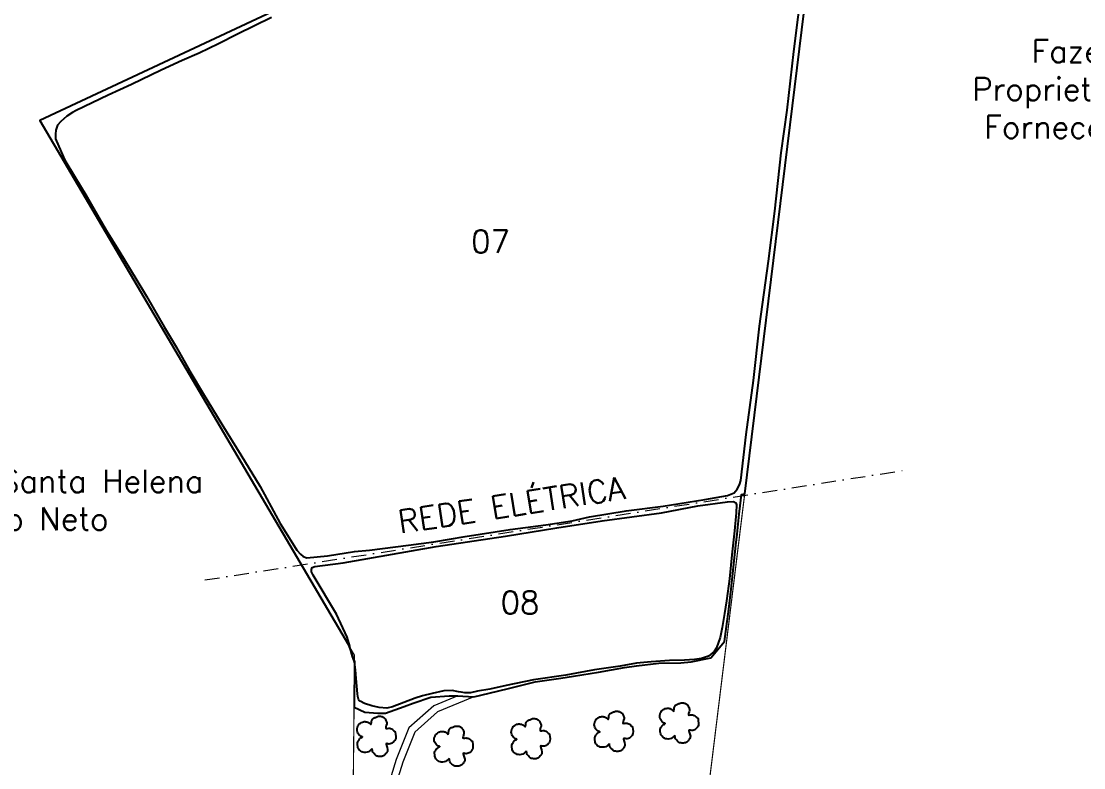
# Model space of a CAD drawing. Extents: x 744412 to 747562, y 7826855 to 7831310.
# Drawn here: x 745030 to 745942, y 7828126 to 7828767 of the extents above; entities that cross this region are included whole.
import ezdxf
from ezdxf.enums import TextEntityAlignment as Align

# ---------------------------------------------------------------- set-up
doc = ezdxf.new("R2010")
doc.units = 0
doc.header["$MEASUREMENT"] = 0
doc.linetypes.add('CONTINUO', pattern=[0])
doc.linetypes.add('DASHDOT', pattern=[25.4, 12.7, -6.35, 0, -6.35])
for name, color, linetype in [('0114001002', 1, 'Continuous'), ('0114001002007', 5, 'Continuous'), ('0114001002008', 5, 'Continuous'), ('CERCA', 56, 'CONTINUO'), ('TXT_DIVERSOS', 7, 'Continuous'), ('TXT_NUMERO_TALHOES', 7, 'Continuous')]:
    doc.layers.add(name, color=color, linetype=linetype)
for name, color, linetype, lineweight in [('ESTRADA', 1, 'Continuous', 9), ('REDE_DE_LUZ', 6, 'Continuous', 9), ('VEGETAÇÃO', 3, 'Continuous', 25)]:
    doc.layers.add(name, color=color, linetype=linetype, lineweight=lineweight)
doc.styles.add('Simplex', font='simplex.shx')
doc.styles.get("Standard").update_dxf_attribs({"font": 'arial.ttf'})
doc.linetypes.add('CERCA_5000', pattern='A,25,-10,["+",Standard,S=8,R=45,X=-1.5,Y=-4.75],-4.5', length=39.5)

msp = doc.modelspace()

# ---------------------------------------------------------------- linework, layer by layer
at = {"layer": '0114001002'}
msp.add_lwpolyline([(745342.25, 7828820.56), (745045.76, 7828681.7), (745310.49, 7828231.47), (745315.61, 7828216.79), (745315.32, 7828177.84), (745324.54, 7828173.77), (745335.78, 7828172.93), (745342.42, 7828172.92), (745358.44, 7828178.65), (745366.13, 7828181.36), (745381.13, 7828186.55), (745396.97, 7828187.66), (745404.2, 7828187.74), (745418.09, 7828186.89), (745438.51, 7828191.67), (745448.97, 7828194.19), (745470.72, 7828199.57), (745492.88, 7828202.96), (745503.77, 7828204.66), (745524.98, 7828208.01), (745547.3, 7828212.02), (745557.61, 7828213.55), (745576.75, 7828215.74), (745595.77, 7828215.89), (745604.74, 7828216.76), (745621.54, 7828220.28), (745633.31, 7828234.21), (745634.87, 7828247.34), (745636.96, 7828261.97), (745638.8, 7828279.33), (745640.85, 7828298.21), (745643.04, 7828317.02), (745644.16, 7828326.42), (745645.85, 7828343.72), (745646.6, 7828350.83), (745647.69, 7828360.63), (745650.56, 7828361.07), (745709.83, 7828843.67)], dxfattribs=at)
at = {"layer": '0114001002007'}
msp.add_lwpolyline([(745244.43, 7828770.16), (745215.4, 7828755.65), (745199.08, 7828747.42), (745182.47, 7828739.46), (745167.82, 7828733.04), (745149.68, 7828724.81), (745124.28, 7828712.39), (745104.47, 7828703.46), (745076.98, 7828690.34), (745073.77, 7828688.53), (745068.74, 7828685.46), (745063.72, 7828680.85), (745060.93, 7828677.5), (745059.39, 7828673.32), (745059.11, 7828669.97), (745059.11, 7828665.92), (745059.95, 7828663.83), (745067.26, 7828647.44), (745076.16, 7828632.35), (745085.14, 7828617.7), (745091.94, 7828605.84), (745102.49, 7828587.35), (745114.27, 7828568.6), (745128.14, 7828546.01), (745137.21, 7828530.83), (745152.29, 7828504.49), (745162.59, 7828487.4), (745174.45, 7828466.29), (745185.87, 7828447.11), (745201.83, 7828420.94), (745218.32, 7828394.69), (745234.63, 7828367.3), (745251.9, 7828335.73), (745260.97, 7828321.17), (745266.2, 7828312.71), (745269.25, 7828309.22), (745271.61, 7828307.21), (745274.92, 7828306.25), (745292.45, 7828307.91), (745315.82, 7828311.48), (745328.47, 7828312.71), (745362.05, 7828317.15), (745383.77, 7828320.03), (745410.63, 7828324.48), (745449.44, 7828330.59), (745479.79, 7828334.6), (745502.38, 7828337.82), (745517.37, 7828341.36), (745548.9, 7828346.63), (745580.7, 7828350.47), (745616.28, 7828356.24), (745635.73, 7828359.58), (745641.44, 7828361.85), (745644.14, 7828364.99), (745646.22, 7828368.73), (745647.3, 7828372.6), (745651.9, 7828412.09), (745658.04, 7828458.28), (745663.21, 7828505.17), (745670.88, 7828560.84), (745676.32, 7828603.82), (745681.77, 7828653.92), (745687.07, 7828690.62), (745692.65, 7828741), (745700.19, 7828800.02)], dxfattribs=at)
at = {"layer": '0114001002008'}
msp.add_lwpolyline([(745312.02, 7828228.66), (745311.67, 7828230.4), (745309.31, 7828238.03), (745300.26, 7828257.74), (745280.23, 7828291.22), (745278.77, 7828294.08), (745278.84, 7828296.23), (745279.47, 7828297.82), (745281.56, 7828298.84), (745305.91, 7828301.79), (745385.67, 7828315.82), (745445.25, 7828324.87), (745489.31, 7828331.8), (745528.26, 7828337.78), (745579.02, 7828344.91), (745610.37, 7828350.66), (745635.7, 7828354.27), (745640.94, 7828354.52), (745643, 7828353.32), (745643.6, 7828351.6), (745643.26, 7828344.82), (745641.8, 7828329.27), (745639.65, 7828308.83), (745637.56, 7828288.23), (745634.99, 7828269.25), (745633.11, 7828258.41), (745631.12, 7828246.36), (745629.58, 7828237.81), (745626.39, 7828228.94), (745624.24, 7828225.84), (745619.42, 7828221.8), (745613.57, 7828219.85), (745607.57, 7828218.75), (745598.79, 7828218.16), (745586.02, 7828217.94), (745570.37, 7828216.91), (745557.67, 7828215.58), (745543.65, 7828213.22), (745521.73, 7828209.9), (745506.3, 7828207.17), (745497.08, 7828205.4), (745469.18, 7828201.34), (745445.93, 7828196.69), (745431.9, 7828193.44), (745421.2, 7828191.67), (745415.15, 7828190.34), (745410.52, 7828190.15), (745407.11, 7828190.73), (745405.04, 7828191.14), (745399.56, 7828192.36), (745392.42, 7828191.92), (745382.31, 7828189.81), (745374.04, 7828187.68), (745367.91, 7828185.54), (745348.22, 7828178.18), (745343.48, 7828177.2), (745336.76, 7828177.64), (745330.56, 7828179.05), (745324.29, 7828181.19), (745320.67, 7828183.1), (745319.82, 7828183.81), (745319.2, 7828184.8), (745318.69, 7828186.98), (745318.38, 7828189.45), (745317.2, 7828202.68), (745316.67, 7828210.12), (745315.61, 7828216.79), (745313.98, 7828221.46)], close=True, dxfattribs=at)
at = {"layer": 'CERCA', "linetype": 'CERCA_5000', "const_width": 1}
msp.add_lwpolyline([(745709.9, 7828844.09), (745633.33, 7828220.89), (745570.35, 7827707.98), (745498.36, 7827708.6), (745396.51, 7827706.43), (745236.05, 7827649.1), (745234.05, 7827658.3), (745233.6, 7827725.09), (745244.68, 7827727.8), (745262.76, 7827836.89), (745298.41, 7827968.59), (745313.79, 7828025.26), (745315.77, 7828222.49), (745045.76, 7828681.7), (745342.25, 7828820.56)], dxfattribs=at)
at = {"layer": 'ESTRADA', "elevation": 721.94}
for points in [[(745404.47, 7828187.73), (745383.74, 7828179.12), (745362.47, 7828160.14), (745351.41, 7828132.88), (745340.85, 7828098.44), (745320.02, 7828016.96), (745275.99, 7827848.7), (745254.26, 7827761.8), (745239.09, 7827699.52), (745233.84, 7827689.06)], [(745418.09, 7828186.89), (745386.98, 7828173.97), (745367.5, 7828156.59), (745357.07, 7828130.87), (745346.63, 7828096.81), (745325.83, 7828015.46), (745281.8, 7827847.21), (745260.08, 7827760.37), (745245.06, 7827698.64), (745243.94, 7827676.96), (745248.95, 7827667.51), (745258.97, 7827664.17), (745270.1, 7827665.84), (745290.14, 7827674.18), (745323.53, 7827686.41), (745365.75, 7827701.72), (745393.39, 7827709.41), (745404.28, 7827711.61), (745432.22, 7827711.86), (745506.86, 7827712.51), (745570.87, 7827712.25)]]:
    msp.add_lwpolyline(points, dxfattribs=at)
at = {"layer": 'REDE_DE_LUZ', "linetype": 'DASHDOT'}
msp.add_lwpolyline([(745187.31, 7828287.13), (745789.2, 7828381.61)], dxfattribs=at)
at = {"layer": 'VEGETAÇÃO', "color": 94, "linetype": 'CONTINUO'}
for points in [[(745590.47, 7828153.6), (745589.61, 7828152.82), (745588.6, 7828151.93), (745587.48, 7828151.1), (745586.21, 7828150.75), (745584.93, 7828150.61), (745583.69, 7828150.66), (745582.68, 7828150.88), (745581.79, 7828151.24), (745580.99, 7828151.71), (745580.24, 7828152.27), (745579.6, 7828152.91), (745579.07, 7828153.59), (745578.71, 7828154.25), (745578.45, 7828154.96), (745578.28, 7828155.75), (745578.11, 7828156.81), (745578.03, 7828157.9), (745578.06, 7828158.94), (745578.33, 7828159.71), (745578.69, 7828160.37), (745579.1, 7828160.95), (745579.4, 7828161.48), (745579.75, 7828161.97), (745580.19, 7828162.44), (745581.03, 7828162.99), (745581.81, 7828163.49), (745582.37, 7828163.92), (745582.13, 7828164.1), (745581.62, 7828164.23), (745580.98, 7828164.36), (745580.54, 7828164.63), (745580.08, 7828165), (745579.61, 7828165.5), (745579.03, 7828166.23), (745578.47, 7828167.09), (745578, 7828168.03), (745577.75, 7828169.01), (745577.65, 7828170.02), (745577.71, 7828171.06), (745578.01, 7828172.2), (745578.41, 7828173.28), (745578.87, 7828174.21), (745579.23, 7828174.7), (745579.62, 7828175.04), (745580.1, 7828175.34), (745580.77, 7828175.83), (745581.52, 7828176.3), (745582.32, 7828176.7), (745583.12, 7828176.89), (745583.9, 7828176.99), (745584.66, 7828177.01), (745585.33, 7828176.98), (745585.95, 7828176.89), (745586.53, 7828176.74), (745587.04, 7828176.58), (745587.53, 7828176.35), (745588.01, 7828176.06), (745588.6, 7828175.42), (745589.15, 7828174.87), (745589.63, 7828174.61), (745589.86, 7828175.36), (745590.01, 7828176.35), (745590.11, 7828177.38), (745590.22, 7828177.83), (745590.34, 7828178.17), (745590.53, 7828178.48), (745590.85, 7828179.01), (745591.26, 7828179.53), (745591.74, 7828180.01), (745592.3, 7828180.28), (745592.91, 7828180.49), (745593.54, 7828180.67), (745594.12, 7828180.96), (745594.7, 7828181.22), (745595.3, 7828181.45), (745595.95, 7828181.57), (745596.61, 7828181.63), (745597.28, 7828181.63), (745597.92, 7828181.6), (745598.55, 7828181.51), (745599.15, 7828181.37), (745599.69, 7828181.15), (745600.2, 7828180.88), (745600.67, 7828180.56), (745601.07, 7828180.22), (745601.45, 7828179.82), (745601.8, 7828179.35), (745602.16, 7828178.75), (745602.5, 7828178.09), (745602.78, 7828177.39), (745603.01, 7828176.77), (745603.15, 7828176.06), (745603.17, 7828175.22), (745602.77, 7828173.85), (745602.41, 7828172.49), (745602.27, 7828171.35), (745602.98, 7828171.16), (745603.93, 7828171.23), (745604.98, 7828171.4), (745605.77, 7828171.31), (745606.51, 7828171.14), (745607.23, 7828170.86), (745607.98, 7828170.35), (745608.7, 7828169.78), (745609.34, 7828169.18), (745609.83, 7828168.91), (745610.22, 7828168.52), (745610.51, 7828167.84), (745610.75, 7828166.17), (745610.87, 7828164.31), (745610.83, 7828162.52), (745610.51, 7828161.5), (745610.06, 7828160.73), (745609.52, 7828160.13), (745609.02, 7828159.51), (745608.45, 7828158.98), (745607.79, 7828158.54), (745606.92, 7828158.2), (745606, 7828157.96), (745605.06, 7828157.81), (745604.06, 7828158.08), (745603.22, 7828158.23), (745602.66, 7828158.02), (745602.95, 7828156.55), (745603.45, 7828154.79), (745603.94, 7828153.05), (745603.9, 7828152.16), (745603.7, 7828151.49), (745603.36, 7828150.93), (745602.94, 7828150.21), (745602.45, 7828149.53), (745601.92, 7828148.91), (745601.43, 7828148.4), (745600.91, 7828147.98), (745600.33, 7828147.64), (745599.62, 7828147.38), (745598.87, 7828147.2), (745598.08, 7828147.09), (745597.31, 7828147.08), (745596.56, 7828147.13), (745595.85, 7828147.23), (745595.27, 7828147.29), (745594.73, 7828147.44), (745594.18, 7828147.7), (745593.53, 7828148.25), (745592.88, 7828148.9), (745592.26, 7828149.58), (745591.75, 7828150.12), (745591.31, 7828150.67), (745590.96, 7828151.28), (745590.82, 7828152.22), (745590.71, 7828153.12), (745590.56, 7828153.86)], [(745330.7, 7828142.11), (745329.84, 7828141.33), (745328.83, 7828140.43), (745327.71, 7828139.6), (745326.45, 7828139.26), (745325.16, 7828139.12), (745323.92, 7828139.17), (745322.91, 7828139.38), (745322.02, 7828139.74), (745321.22, 7828140.22), (745320.48, 7828140.78), (745319.83, 7828141.41), (745319.3, 7828142.1), (745318.94, 7828142.75), (745318.68, 7828143.46), (745318.51, 7828144.26), (745318.34, 7828145.32), (745318.26, 7828146.41), (745318.3, 7828147.45), (745318.56, 7828148.21), (745318.92, 7828148.88), (745319.33, 7828149.46), (745319.64, 7828149.99), (745319.99, 7828150.48), (745320.42, 7828150.95), (745321.26, 7828151.49), (745322.04, 7828152), (745322.6, 7828152.43), (745322.36, 7828152.61), (745321.85, 7828152.73), (745321.21, 7828152.87), (745320.77, 7828153.14), (745320.31, 7828153.5), (745319.84, 7828154), (745319.26, 7828154.74), (745318.7, 7828155.59), (745318.23, 7828156.54), (745317.98, 7828157.51), (745317.88, 7828158.52), (745317.94, 7828159.56), (745318.24, 7828160.71), (745318.64, 7828161.78), (745319.1, 7828162.71), (745319.46, 7828163.2), (745319.85, 7828163.55), (745320.33, 7828163.84), (745321, 7828164.33), (745321.75, 7828164.8), (745322.55, 7828165.2), (745323.35, 7828165.4), (745324.14, 7828165.5), (745324.89, 7828165.51), (745325.56, 7828165.48), (745326.19, 7828165.39), (745326.76, 7828165.25), (745327.27, 7828165.08), (745327.76, 7828164.86), (745328.24, 7828164.56), (745328.83, 7828163.92), (745329.38, 7828163.38), (745329.86, 7828163.12), (745330.1, 7828163.86), (745330.24, 7828164.85), (745330.35, 7828165.88), (745330.45, 7828166.33), (745330.58, 7828166.67), (745330.76, 7828166.99), (745331.08, 7828167.51), (745331.49, 7828168.04), (745331.97, 7828168.52), (745332.54, 7828168.79), (745333.14, 7828168.99), (745333.77, 7828169.18), (745334.35, 7828169.46), (745334.93, 7828169.73), (745335.53, 7828169.96), (745336.18, 7828170.08), (745336.84, 7828170.14), (745337.51, 7828170.14), (745338.15, 7828170.11), (745338.78, 7828170.02), (745339.38, 7828169.87), (745339.93, 7828169.66), (745340.43, 7828169.39), (745340.9, 7828169.07), (745341.31, 7828168.73), (745341.68, 7828168.32), (745342.03, 7828167.85), (745342.39, 7828167.26), (745342.73, 7828166.6), (745343.02, 7828165.9), (745343.24, 7828165.27), (745343.38, 7828164.57), (745343.4, 7828163.73), (745343, 7828162.35), (745342.64, 7828160.99), (745342.5, 7828159.86), (745343.21, 7828159.66), (745344.16, 7828159.73), (745345.21, 7828159.9), (745346, 7828159.81), (745346.74, 7828159.64), (745347.46, 7828159.36), (745348.22, 7828158.86), (745348.93, 7828158.28), (745349.57, 7828157.69), (745350.06, 7828157.42), (745350.45, 7828157.02), (745350.74, 7828156.35), (745350.98, 7828154.67), (745351.1, 7828152.81), (745351.06, 7828151.02), (745350.75, 7828150.01), (745350.3, 7828149.24), (745349.75, 7828148.64), (745349.25, 7828148.02), (745348.68, 7828147.49), (745348.02, 7828147.05), (745347.15, 7828146.71), (745346.23, 7828146.46), (745345.29, 7828146.32), (745344.29, 7828146.59), (745343.45, 7828146.73), (745342.89, 7828146.53), (745343.18, 7828145.05), (745343.68, 7828143.29), (745344.17, 7828141.56), (745344.13, 7828140.67), (745343.93, 7828140), (745343.59, 7828139.44), (745343.17, 7828138.72), (745342.68, 7828138.03), (745342.15, 7828137.41), (745341.66, 7828136.91), (745341.14, 7828136.49), (745340.57, 7828136.15), (745339.86, 7828135.89), (745339.1, 7828135.7), (745338.31, 7828135.6), (745337.54, 7828135.58), (745336.79, 7828135.63), (745336.08, 7828135.73), (745335.5, 7828135.8), (745334.96, 7828135.95), (745334.41, 7828136.21), (745333.76, 7828136.76), (745333.11, 7828137.4), (745332.49, 7828138.09), (745331.98, 7828138.62), (745331.54, 7828139.18), (745331.19, 7828139.79), (745331.05, 7828140.72), (745330.94, 7828141.62), (745330.79, 7828142.36)], [(745463.11, 7828140.12), (745462.25, 7828139.33), (745461.24, 7828138.44), (745460.12, 7828137.61), (745458.85, 7828137.26), (745457.57, 7828137.13), (745456.33, 7828137.17), (745455.32, 7828137.39), (745454.43, 7828137.75), (745453.63, 7828138.22), (745452.89, 7828138.79), (745452.24, 7828139.42), (745451.71, 7828140.11), (745451.35, 7828140.76), (745451.09, 7828141.47), (745450.92, 7828142.27), (745450.75, 7828143.32), (745450.67, 7828144.41), (745450.7, 7828145.45), (745450.97, 7828146.22), (745451.33, 7828146.89), (745451.74, 7828147.47), (745452.05, 7828147.99), (745452.4, 7828148.48), (745452.83, 7828148.95), (745453.67, 7828149.5), (745454.45, 7828150.01), (745455.01, 7828150.44), (745454.77, 7828150.61), (745454.26, 7828150.74), (745453.62, 7828150.88), (745453.18, 7828151.14), (745452.72, 7828151.51), (745452.25, 7828152.01), (745451.67, 7828152.74), (745451.11, 7828153.6), (745450.64, 7828154.55), (745450.39, 7828155.52), (745450.29, 7828156.53), (745450.35, 7828157.57), (745450.65, 7828158.71), (745451.05, 7828159.79), (745451.51, 7828160.72), (745451.87, 7828161.21), (745452.26, 7828161.56), (745452.74, 7828161.85), (745453.41, 7828162.34), (745454.16, 7828162.81), (745454.96, 7828163.21), (745455.76, 7828163.41), (745456.55, 7828163.51), (745457.3, 7828163.52), (745457.97, 7828163.49), (745458.6, 7828163.4), (745459.17, 7828163.26), (745459.68, 7828163.09), (745460.17, 7828162.87), (745460.65, 7828162.57), (745461.24, 7828161.93), (745461.79, 7828161.39), (745462.27, 7828161.13), (745462.51, 7828161.87), (745462.65, 7828162.86), (745462.76, 7828163.89), (745462.86, 7828164.34), (745462.99, 7828164.68), (745463.17, 7828164.99), (745463.49, 7828165.52), (745463.9, 7828166.05), (745464.38, 7828166.53), (745464.94, 7828166.79), (745465.55, 7828167), (745466.18, 7828167.19), (745466.76, 7828167.47), (745467.34, 7828167.74), (745467.94, 7828167.97), (745468.59, 7828168.09), (745469.25, 7828168.15), (745469.92, 7828168.15), (745470.56, 7828168.11), (745471.19, 7828168.03), (745471.79, 7828167.88), (745472.33, 7828167.67), (745472.84, 7828167.4), (745473.31, 7828167.08), (745473.72, 7828166.73), (745474.09, 7828166.33), (745474.44, 7828165.86), (745474.8, 7828165.26), (745475.14, 7828164.61), (745475.42, 7828163.91), (745475.65, 7828163.28), (745475.79, 7828162.58), (745475.81, 7828161.74), (745475.41, 7828160.36), (745475.05, 7828159), (745474.91, 7828157.87), (745475.62, 7828157.67), (745476.57, 7828157.74), (745477.62, 7828157.91), (745478.41, 7828157.82), (745479.15, 7828157.65), (745479.87, 7828157.37), (745480.63, 7828156.87), (745481.34, 7828156.29), (745481.98, 7828155.7), (745482.47, 7828155.43), (745482.86, 7828155.03), (745483.15, 7828154.36), (745483.39, 7828152.68), (745483.51, 7828150.82), (745483.47, 7828149.03), (745483.16, 7828148.01), (745482.71, 7828147.25), (745482.16, 7828146.65), (745481.66, 7828146.02), (745481.09, 7828145.49), (745480.43, 7828145.06), (745479.56, 7828144.71), (745478.64, 7828144.47), (745477.7, 7828144.33), (745476.7, 7828144.6), (745475.86, 7828144.74), (745475.3, 7828144.54), (745475.59, 7828143.06), (745476.09, 7828141.3), (745476.58, 7828139.56), (745476.54, 7828138.68), (745476.34, 7828138), (745476, 7828137.44), (745475.58, 7828136.72), (745475.09, 7828136.04), (745474.56, 7828135.42), (745474.07, 7828134.92), (745473.55, 7828134.5), (745472.97, 7828134.16), (745472.26, 7828133.9), (745471.51, 7828133.71), (745470.72, 7828133.61), (745469.95, 7828133.59), (745469.2, 7828133.64), (745468.49, 7828133.74), (745467.91, 7828133.81), (745467.37, 7828133.95), (745466.82, 7828134.22), (745466.17, 7828134.76), (745465.52, 7828135.41), (745464.9, 7828136.1), (745464.39, 7828136.63), (745463.95, 7828137.19), (745463.6, 7828137.8), (745463.46, 7828138.73), (745463.35, 7828139.63), (745463.2, 7828140.37)], [(745534.31, 7828146.46), (745533.45, 7828145.68), (745532.45, 7828144.79), (745531.33, 7828143.96), (745530.06, 7828143.61), (745528.77, 7828143.47), (745527.54, 7828143.52), (745526.53, 7828143.74), (745525.63, 7828144.1), (745524.83, 7828144.57), (745524.09, 7828145.13), (745523.45, 7828145.77), (745522.92, 7828146.45), (745522.55, 7828147.1), (745522.3, 7828147.82), (745522.12, 7828148.61), (745521.96, 7828149.67), (745521.88, 7828150.76), (745521.91, 7828151.8), (745522.17, 7828152.57), (745522.53, 7828153.23), (745522.94, 7828153.81), (745523.25, 7828154.34), (745523.6, 7828154.83), (745524.03, 7828155.3), (745524.87, 7828155.85), (745525.66, 7828156.35), (745526.22, 7828156.78), (745525.97, 7828156.96), (745525.47, 7828157.09), (745524.83, 7828157.22), (745524.38, 7828157.49), (745523.93, 7828157.86), (745523.46, 7828158.36), (745522.87, 7828159.09), (745522.31, 7828159.95), (745521.85, 7828160.89), (745521.6, 7828161.87), (745521.5, 7828162.88), (745521.56, 7828163.92), (745521.85, 7828165.06), (745522.26, 7828166.14), (745522.72, 7828167.07), (745523.07, 7828167.56), (745523.47, 7828167.9), (745523.94, 7828168.19), (745524.62, 7828168.69), (745525.37, 7828169.16), (745526.17, 7828169.56), (745526.96, 7828169.75), (745527.75, 7828169.85), (745528.51, 7828169.87), (745529.18, 7828169.84), (745529.8, 7828169.75), (745530.38, 7828169.6), (745530.89, 7828169.44), (745531.37, 7828169.21), (745531.85, 7828168.92), (745532.44, 7828168.28), (745533, 7828167.73), (745533.47, 7828167.47), (745533.71, 7828168.21), (745533.86, 7828169.21), (745533.96, 7828170.24), (745534.06, 7828170.68), (745534.19, 7828171.03), (745534.37, 7828171.34), (745534.7, 7828171.87), (745535.1, 7828172.39), (745535.58, 7828172.87), (745536.15, 7828173.14), (745536.76, 7828173.35), (745537.39, 7828173.53), (745537.96, 7828173.82), (745538.55, 7828174.08), (745539.14, 7828174.31), (745539.79, 7828174.43), (745540.46, 7828174.49), (745541.12, 7828174.49), (745541.77, 7828174.46), (745542.4, 7828174.37), (745542.99, 7828174.23), (745543.54, 7828174.01), (745544.05, 7828173.74), (745544.51, 7828173.42), (745544.92, 7828173.08), (745545.29, 7828172.68), (745545.64, 7828172.21), (745546.01, 7828171.61), (745546.34, 7828170.95), (745546.63, 7828170.25), (745546.86, 7828169.63), (745547, 7828168.92), (745547.02, 7828168.08), (745546.62, 7828166.7), (745546.26, 7828165.35), (745546.12, 7828164.21), (745546.82, 7828164.02), (745547.78, 7828164.08), (745548.83, 7828164.26), (745549.61, 7828164.17), (745550.35, 7828164), (745551.07, 7828163.72), (745551.83, 7828163.21), (745552.54, 7828162.64), (745553.18, 7828162.04), (745553.68, 7828161.77), (745554.07, 7828161.38), (745554.36, 7828160.7), (745554.6, 7828159.03), (745554.71, 7828157.17), (745554.67, 7828155.38), (745554.36, 7828154.36), (745553.91, 7828153.59), (745553.37, 7828152.99), (745552.87, 7828152.37), (745552.29, 7828151.84), (745551.63, 7828151.4), (745550.77, 7828151.06), (745549.84, 7828150.82), (745548.9, 7828150.67), (745547.9, 7828150.94), (745547.06, 7828151.09), (745546.51, 7828150.88), (745546.8, 7828149.41), (745547.29, 7828147.65), (745547.79, 7828145.91), (745547.75, 7828145.02), (745547.54, 7828144.35), (745547.2, 7828143.79), (745546.78, 7828143.07), (745546.29, 7828142.39), (745545.76, 7828141.77), (745545.28, 7828141.26), (745544.76, 7828140.84), (745544.18, 7828140.5), (745543.47, 7828140.24), (745542.71, 7828140.06), (745541.93, 7828139.95), (745541.16, 7828139.94), (745540.41, 7828139.99), (745539.7, 7828140.09), (745539.12, 7828140.15), (745538.57, 7828140.3), (745538.03, 7828140.56), (745537.37, 7828141.11), (745536.72, 7828141.76), (745536.11, 7828142.44), (745535.59, 7828142.98), (745535.15, 7828143.53), (745534.8, 7828144.14), (745534.67, 7828145.07), (745534.56, 7828145.98), (745534.4, 7828146.72)], [(745396.9, 7828133.74), (745396.04, 7828132.96), (745395.04, 7828132.07), (745393.92, 7828131.24), (745392.65, 7828130.89), (745391.36, 7828130.75), (745390.13, 7828130.8), (745389.12, 7828131.02), (745388.22, 7828131.37), (745387.42, 7828131.85), (745386.68, 7828132.41), (745386.04, 7828133.05), (745385.51, 7828133.73), (745385.14, 7828134.38), (745384.89, 7828135.09), (745384.71, 7828135.89), (745384.55, 7828136.95), (745384.47, 7828138.04), (745384.5, 7828139.08), (745384.76, 7828139.85), (745385.12, 7828140.51), (745385.53, 7828141.09), (745385.84, 7828141.62), (745386.19, 7828142.11), (745386.62, 7828142.58), (745387.46, 7828143.12), (745388.25, 7828143.63), (745388.81, 7828144.06), (745388.56, 7828144.24), (745388.06, 7828144.36), (745387.42, 7828144.5), (745386.97, 7828144.77), (745386.52, 7828145.14), (745386.05, 7828145.63), (745385.46, 7828146.37), (745384.9, 7828147.23), (745384.44, 7828148.17), (745384.19, 7828149.14), (745384.09, 7828150.16), (745384.15, 7828151.2), (745384.44, 7828152.34), (745384.85, 7828153.41), (745385.31, 7828154.34), (745385.66, 7828154.83), (745386.06, 7828155.18), (745386.53, 7828155.47), (745387.21, 7828155.96), (745387.96, 7828156.43), (745388.76, 7828156.83), (745389.55, 7828157.03), (745390.34, 7828157.13), (745391.1, 7828157.15), (745391.77, 7828157.11), (745392.39, 7828157.02), (745392.97, 7828156.88), (745393.48, 7828156.72), (745393.96, 7828156.49), (745394.44, 7828156.2), (745395.03, 7828155.55), (745395.59, 7828155.01), (745396.06, 7828154.75), (745396.3, 7828155.49), (745396.45, 7828156.49), (745396.55, 7828157.51), (745396.65, 7828157.96), (745396.78, 7828158.31), (745396.96, 7828158.62), (745397.29, 7828159.15), (745397.69, 7828159.67), (745398.17, 7828160.15), (745398.74, 7828160.42), (745399.35, 7828160.63), (745399.98, 7828160.81), (745400.55, 7828161.09), (745401.14, 7828161.36), (745401.73, 7828161.59), (745402.39, 7828161.71), (745403.05, 7828161.77), (745403.71, 7828161.77), (745404.36, 7828161.74), (745404.99, 7828161.65), (745405.58, 7828161.51), (745406.13, 7828161.29), (745406.64, 7828161.02), (745407.1, 7828160.7), (745407.51, 7828160.36), (745407.88, 7828159.96), (745408.23, 7828159.48), (745408.6, 7828158.89), (745408.93, 7828158.23), (745409.22, 7828157.53), (745409.45, 7828156.91), (745409.59, 7828156.2), (745409.61, 7828155.36), (745409.21, 7828153.98), (745408.85, 7828152.62), (745408.71, 7828151.49), (745409.41, 7828151.29), (745410.37, 7828151.36), (745411.42, 7828151.53), (745412.2, 7828151.45), (745412.94, 7828151.27), (745413.66, 7828151), (745414.42, 7828150.49), (745415.13, 7828149.91), (745415.77, 7828149.32), (745416.27, 7828149.05), (745416.66, 7828148.66), (745416.95, 7828147.98), (745417.19, 7828146.31), (745417.3, 7828144.45), (745417.26, 7828142.65), (745416.95, 7828141.64), (745416.5, 7828140.87), (745415.96, 7828140.27), (745415.46, 7828139.65), (745414.88, 7828139.12), (745414.22, 7828138.68), (745413.36, 7828138.34), (745412.43, 7828138.09), (745411.49, 7828137.95), (745410.49, 7828138.22), (745409.65, 7828138.37), (745409.1, 7828138.16), (745409.39, 7828136.68), (745409.88, 7828134.93), (745410.38, 7828133.19), (745410.34, 7828132.3), (745410.13, 7828131.63), (745409.79, 7828131.07), (745409.37, 7828130.35), (745408.88, 7828129.67), (745408.35, 7828129.04), (745407.87, 7828128.54), (745407.35, 7828128.12), (745406.77, 7828127.78), (745406.06, 7828127.52), (745405.3, 7828127.34), (745404.52, 7828127.23), (745403.75, 7828127.22), (745403, 7828127.26), (745402.29, 7828127.36), (745401.71, 7828127.43), (745401.16, 7828127.58), (745400.62, 7828127.84), (745399.96, 7828128.39), (745399.31, 7828129.04), (745398.7, 7828129.72), (745398.18, 7828130.26), (745397.74, 7828130.81), (745397.39, 7828131.42), (745397.26, 7828132.35), (745397.15, 7828133.25), (745396.99, 7828134)]]:
    msp.add_lwpolyline(points, dxfattribs=at)

# ---------------------------------------------------------------- texts
at = {"layer": 'TXT_DIVERSOS', "linetype": 'Continuous', "style": 'Simplex'}
msp.add_text('REDE ELÉTRICA', height=19.5, rotation=8.73881, dxfattribs=at).set_placement((745451.93, 7828342.11, 721.94), align=Align.CENTER)
at = {"layer": 'TXT_DIVERSOS', "linetype": 'Continuous', "char_height": 19.5, "style": 'Simplex'}
for s, insert, width, attachment_point in [('Fazenda Rancho da Esperança \\PProprietário: Alexandre Cunha Barbosa\\PFornecedor: Ademir Ferreira de Mello', (746101.97, 7828708.56, 705.58), 693.1508, 5), ('1006 - Fazenda Santa Helena Ivanilde Pinto Neto', (744980.58, 7828381.81), 459.794, 2)]:
    msp.add_mtext(s, dxfattribs=dict(at, insert=insert, width=width, attachment_point=attachment_point))
at = {"layer": 'TXT_NUMERO_TALHOES', "linetype": 'Continuous', "style": 'Simplex'}
for s, p in [('07', (745432.48, 7828562.05)), ('08', (745457.77, 7828252.21))]:
    msp.add_text(s, height=19.5, dxfattribs=at).set_placement(p, align=Align.BOTTOM_CENTER)

doc.saveas('drawing.dxf')
